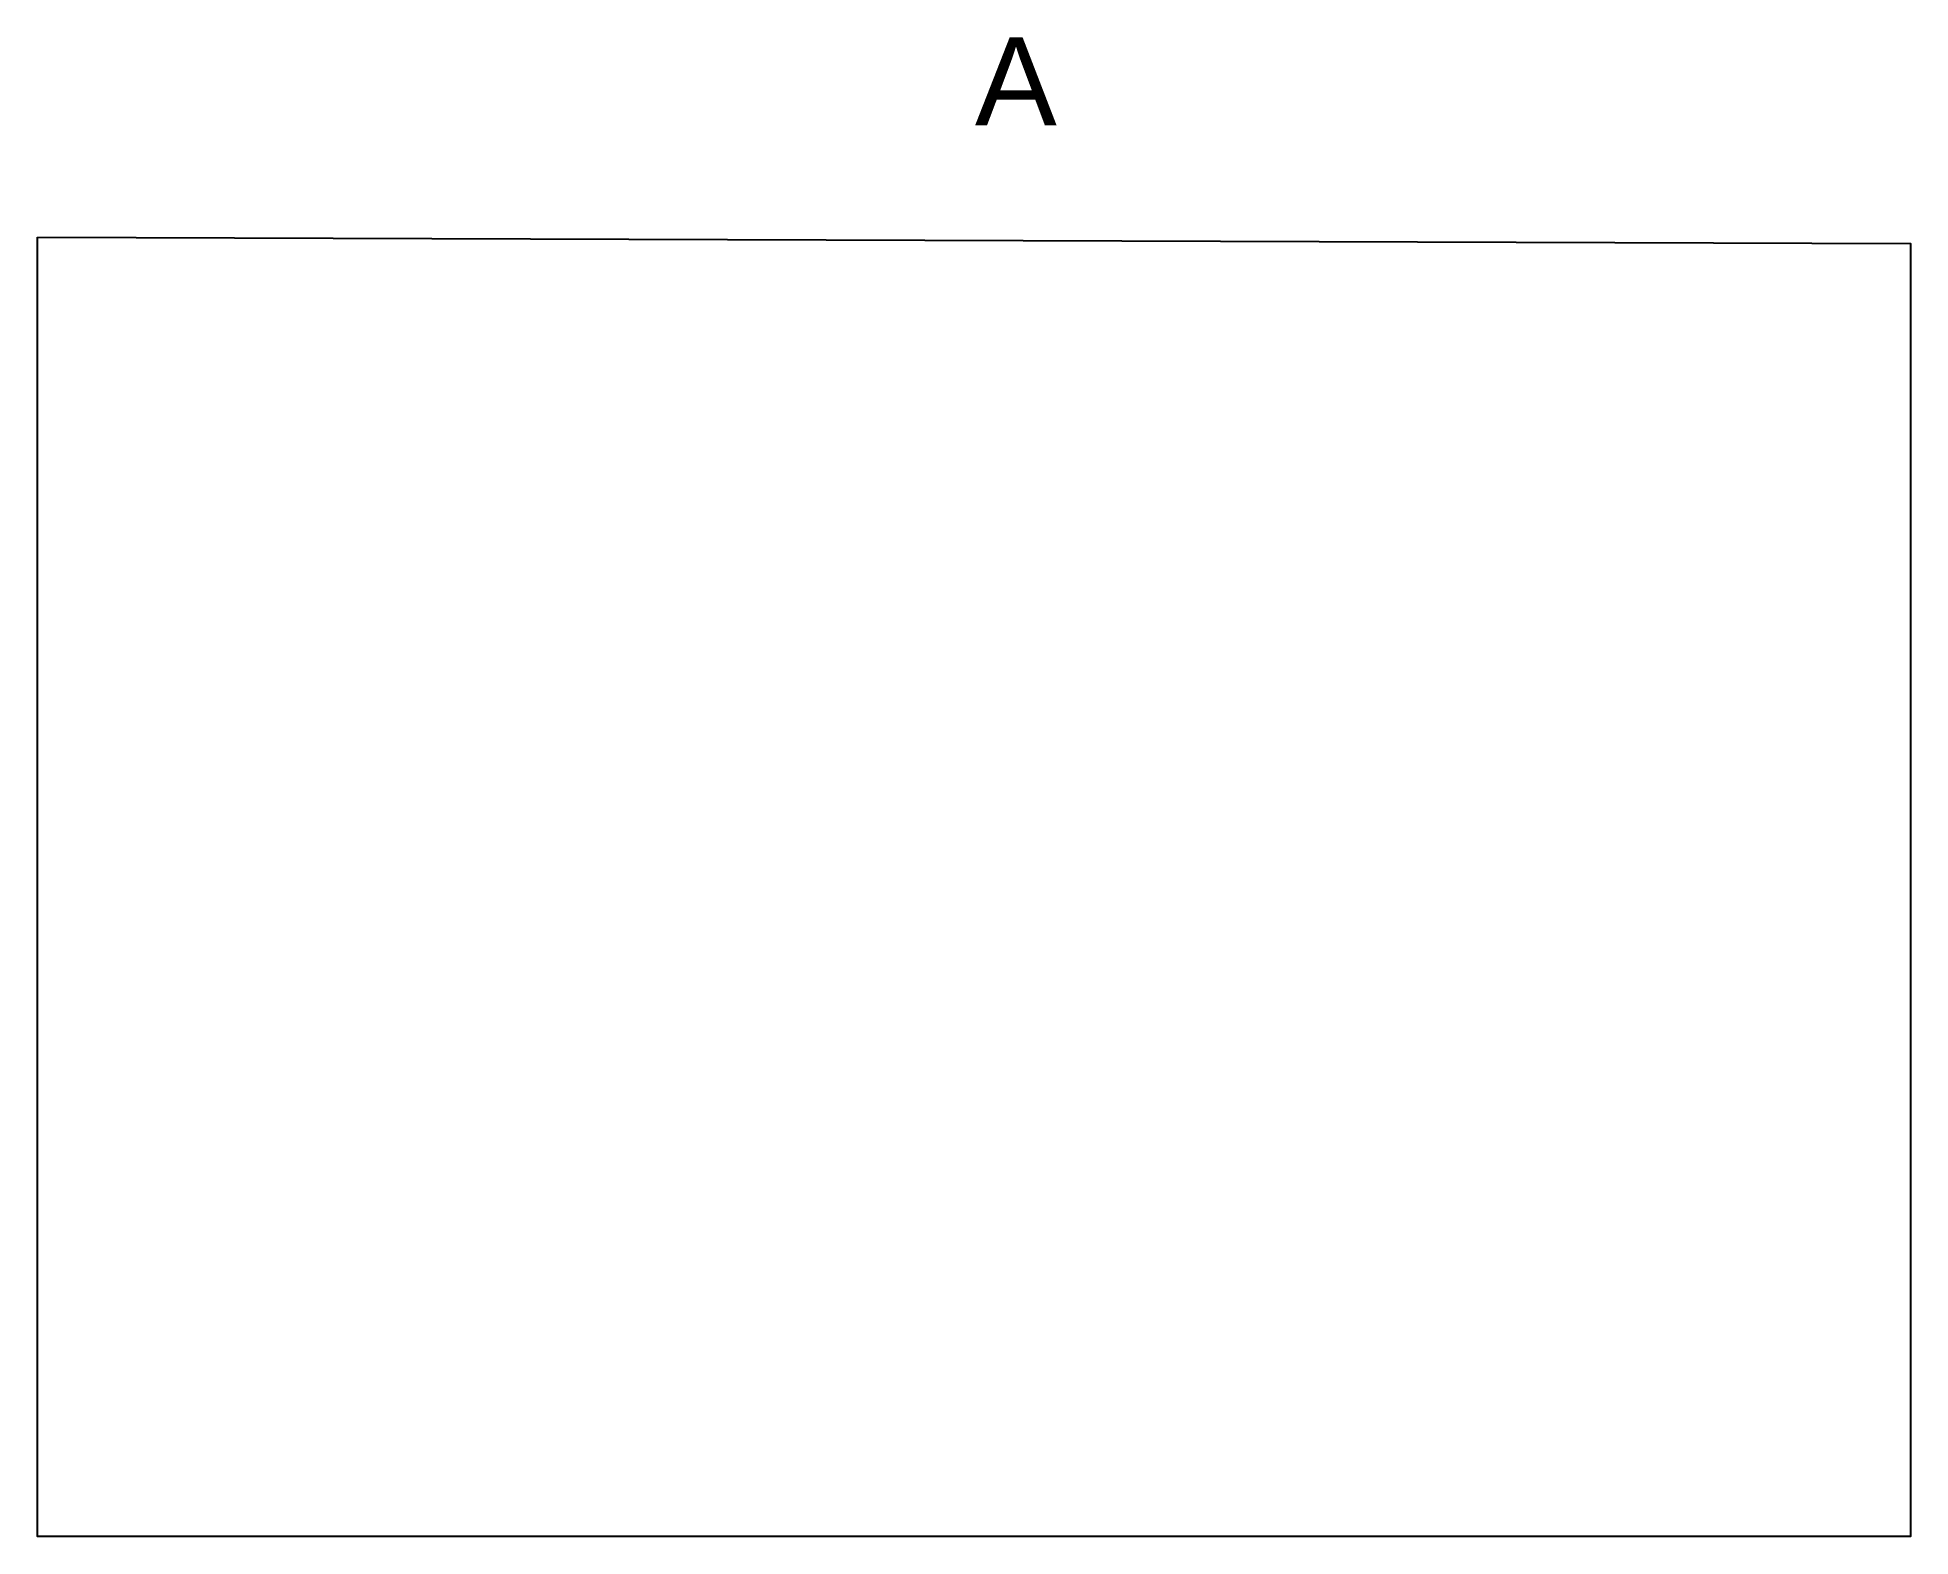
# Model space of a CAD drawing. Header units: inches. Extents: x 10660 to 14917, y 5559 to 8966.
import ezdxf

# ---------------------------------------------------------------- set-up
doc = ezdxf.new("R2010")
doc.units = ezdxf.units.IN
doc.header["$MEASUREMENT"] = 0
doc.layers.add('FINESTRA', color=7, linetype='Continuous')
doc.layers.add('PERIMETRO', color=1, linetype='Continuous')
doc.styles.get("Standard").update_dxf_attribs({"font": 'arial.ttf'})

msp = doc.modelspace()

# ---------------------------------------------------------------- linework, layer by layer
at = {"layer": 'PERIMETRO'}
msp.add_lwpolyline([(10659.8, 8512.7), (14916.8, 8497.7), (14916.8, 5558.7), (10659.8, 5558.7), (10659.8, 8512.7)], dxfattribs=at)

# ---------------------------------------------------------------- texts
at = {"layer": 'FINESTRA', "insert": (12790.3, 8966.4), "char_height": 200, "attachment_point": 1}
msp.add_mtext_dynamic_manual_height_columns('A', width=5202.875, gutter_width=1550.9, heights=[0], dxfattribs=at)

doc.saveas('drawing.dxf')
